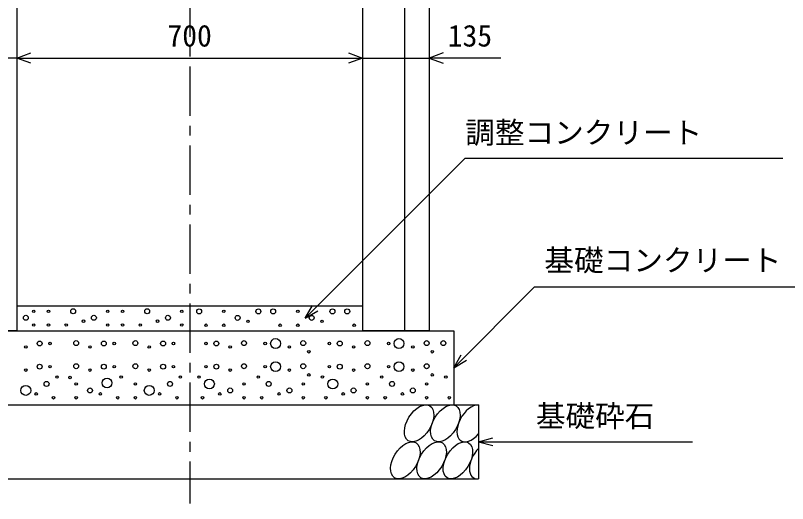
# Model space of a CAD drawing. Units: millimetres, scale not verified. Extents: x -16800 to 16800, y -5940 to 5940.
# Drawn here: x 14047 to 15611, y 1940 to 2928 of the extents above; entities that cross this region are included whole.
import ezdxf
from ezdxf.enums import TextEntityAlignment as Align

# ---------------------------------------------------------------- set-up
doc = ezdxf.new("R2010")
doc.units = ezdxf.units.MM
doc.header["$LTSCALE"] = 20
doc.linetypes.add('CHAIN1', pattern=[8, 5, -1, 1, -1])
for name, color, linetype, lineweight in [('0-0_DIM', 7, 'Continuous', 25), ('0-2_HATCH', 6, 'Continuous', 25), ('0-5_OUTLINE', 3, 'Continuous', 25)]:
    doc.layers.add(name, color=color, linetype=linetype, lineweight=lineweight)
doc.styles.add('ＭＳ ゴシック', font='')
doc.styles.get('ＭＳ ゴシック').set_extended_font_data('MS Gothic')

msp = doc.modelspace()

# ---------------------------------------------------------------- linework, layer by layer
at = {"layer": '0-0_DIM', "linetype": 'CHAIN1'}
msp.add_line((14400, 3624.66), (14400, 1939.66), dxfattribs=at)
at = {"layer": '0-0_DIM'}
for p, q in [((14050, 2841.71), (13965, 2841.71)), ((14050, 2841.71), (14750, 2841.71)), ((14750, 2841.71), (14885, 2841.71)), ((15030.1, 2841.71), (14885, 2841.71)), ((15098.65, 2378.32), (14935, 2214.66)), ((15098.65, 2378.32), (15745.53, 2378.32)), ((14633.82, 2314.66), (14648.82, 2340.64)), ((14633.82, 2314.66), (14659.8, 2329.66)), ((14935, 2214.66), (14950, 2240.64)), ((14935, 2214.66), (14960.98, 2229.66)), ((14985, 2064.66), (15013.98, 2072.43)), ((14985, 2064.66), (15418.31, 2064.66)), ((14985, 2064.66), (15013.98, 2056.9))]:
    msp.add_line(p, q, dxfattribs=at)
for points in [[(14078.19, 2831.45), (14050, 2841.71), (14078.19, 2851.97)], [(14721.81, 2851.97), (14750, 2841.71), (14721.81, 2831.45)], [(14913.19, 2851.97), (14885, 2841.71), (14913.19, 2831.45)], [(14633.82, 2314.66), (14958.29, 2639.13), (15601.84, 2639.13)]]:
    msp.add_lwpolyline(points, dxfattribs=at)
at = {"layer": '0-2_HATCH'}
for centre, radius in [((14083.97, 2328.97), 2.5), ((14113.97, 2328.97), 2.5), ((14163.88, 2328.97), 5), ((14233.97, 2328.97), 2.5), ((14263.97, 2328.97), 2.5), ((14313.88, 2328.97), 5), ((14383.97, 2328.97), 2.5), ((14419.14, 2328.69), 5), ((14469.04, 2328.69), 2.5), ((14539.14, 2328.69), 5), ((14569.14, 2328.69), 5), ((14619.04, 2328.69), 2.5), ((14689.14, 2328.69), 5), ((14719.14, 2328.69), 5), ((14068.08, 2315.84), 5), ((14205.93, 2315.84), 5), ((14355.93, 2315.84), 5), ((14497.08, 2315.56), 5), ((14647.08, 2315.56), 5), ((14083.97, 2300.96), 2.5), ((14113.97, 2300.96), 2.5), ((14149.86, 2300.96), 2.5), ((14184.9, 2308.84), 2.5), ((14233.97, 2300.96), 2.5), ((14263.97, 2300.96), 2.5), ((14299.86, 2300.96), 2.5), ((14334.9, 2308.84), 2.5), ((14383.97, 2300.96), 2.5), ((14433.15, 2300.68), 2.5), ((14469.04, 2300.68), 2.5), ((14518.11, 2308.55), 2.5), ((14583.15, 2300.68), 2.5), ((14619.04, 2300.68), 2.5), ((14668.11, 2308.55), 2.5), ((14733.15, 2300.68), 2.5), ((14096.04, 2263.64), 5), ((14169.97, 2264.51), 5), ((14226.04, 2263.64), 5), ((14289.97, 2264.51), 5), ((14346.04, 2263.64), 5), ((14453.96, 2263.64), 5), ((14510.03, 2264.51), 5), ((14573.96, 2263.64), 10), ((14630.03, 2264.51), 5), ((14703.96, 2263.64), 5), ((14760.03, 2264.51), 5), ((14823.96, 2263.64), 10), ((14880.03, 2264.51), 5), ((14913.9, 2264.51), 5), ((14068.01, 2256.64), 2.5), ((14117.07, 2263.64), 2.5), ((14198.01, 2256.64), 2.5), ((14247.07, 2263.64), 2.5), ((14318.01, 2256.64), 2.5), ((14367.07, 2263.64), 2.5), ((14432.93, 2263.64), 2.5), ((14481.99, 2256.64), 2.5), ((14552.93, 2263.64), 2.5), ((14601.99, 2256.64), 2.5), ((14682.93, 2263.64), 2.5), ((14731.99, 2256.64), 2.5), ((14802.93, 2263.64), 2.5), ((14851.99, 2256.64), 2.5), ((14641.37, 2246.95), 2.5), ((14891.37, 2246.95), 2.5), ((14096.04, 2216.84), 5), ((14169.97, 2217.71), 5), ((14226.04, 2216.84), 5), ((14289.97, 2217.71), 5), ((14346.04, 2216.84), 5), ((14453.96, 2216.84), 5), ((14510.03, 2217.71), 5), ((14573.96, 2216.84), 10), ((14630.03, 2217.71), 5), ((14703.96, 2216.84), 5), ((14760.03, 2217.71), 5), ((14823.96, 2216.84), 10), ((14880.03, 2217.71), 5), ((14068.01, 2209.84), 2.5), ((14117.07, 2216.84), 2.5), ((14198.01, 2209.84), 2.5), ((14247.07, 2216.84), 2.5), ((14318.01, 2209.84), 2.5), ((14367.07, 2216.84), 2.5), ((14432.93, 2216.84), 2.5), ((14481.99, 2209.84), 2.5), ((14552.93, 2216.84), 2.5), ((14601.99, 2209.84), 2.5), ((14682.93, 2216.84), 2.5), ((14731.99, 2209.84), 2.5), ((14802.93, 2216.84), 2.5), ((14851.99, 2209.84), 2.5), ((14131.09, 2195.83), 2.5), ((14157.55, 2194.92), 2.5), ((14232.58, 2183.83), 10), ((14261.09, 2195.83), 2.5), ((14381.09, 2195.83), 2.5), ((14418.91, 2195.83), 2.5), ((14439.94, 2181.82), 10), ((14538.91, 2195.83), 2.5), ((14641.37, 2200.15), 2.5), ((14668.91, 2195.83), 2.5), ((14689.94, 2181.82), 10), ((14788.91, 2195.83), 2.5), ((14891.37, 2200.15), 2.5), ((14918.91, 2195.83), 2.5), ((14068.01, 2168.69), 10), ((14110.06, 2181.82), 5), ((14169.97, 2181.82), 2.5), ((14289.97, 2181.82), 2.5), ((14318.01, 2168.69), 10), ((14360.06, 2181.82), 5), ((14510.03, 2181.82), 2.5), ((14559.94, 2181.82), 5), ((14630.03, 2181.82), 2.5), ((14760.03, 2181.82), 2.5), ((14809.94, 2181.82), 5), ((14880.03, 2181.82), 2.5), ((14089.03, 2161.69), 2.5), ((14198.01, 2168.69), 5), ((14219.03, 2161.69), 2.5), ((14339.03, 2161.69), 2.5), ((14460.97, 2161.69), 2.5), ((14481.99, 2168.69), 5), ((14580.97, 2161.69), 2.5), ((14601.99, 2168.69), 5), ((14710.97, 2161.69), 2.5), ((14731.99, 2168.69), 5), ((14830.97, 2161.69), 2.5), ((14851.99, 2168.69), 5), ((14124.08, 2153.81), 2.5), ((14169.97, 2153.81), 2.5), ((14254.08, 2153.81), 2.5), ((14289.97, 2153.81), 2.5), ((14374.08, 2153.81), 2.5), ((14425.92, 2153.81), 2.5), ((14510.03, 2153.81), 2.5), ((14545.92, 2153.81), 2.5), ((14630.03, 2153.81), 2.5), ((14675.92, 2153.81), 2.5), ((14760.03, 2153.81), 2.5), ((14795.92, 2153.81), 2.5), ((14880.03, 2153.81), 2.5), ((14925.92, 2153.81), 2.5)]:
    msp.add_circle(centre, radius, dxfattribs=at)
for centre in [(14864.72, 2102.14), (14917.93, 2102.14), (14836.84, 2027.15), (14890.04, 2027.15), (14943.25, 2027.15)]:
    msp.add_ellipse(centre, major_axis=(21.81, 35.31), ratio=0.5792, dxfattribs=at)
for centre, start_param, end_param in [((14971.14, 2102.14), 0.3357715, 4.4411806), ((14996.46, 2027.15), 1.2110787, 3.5658734)]:
    msp.add_ellipse(centre, major_axis=(21.81, 35.31), ratio=0.5792, start_param=start_param, end_param=end_param, dxfattribs=at)
at = {"layer": '0-5_OUTLINE'}
for p, q in [((14885, 3559.66), (14885, 2289.66)), ((14835, 3319.66), (14835, 2289.66)), ((14050, 3239.66), (14050, 2289.66)), ((14750, 3239.66), (14750, 2289.66)), ((14050, 2339.66), (14750, 2339.66)), ((13865, 2289.66), (14935, 2289.66)), ((14050, 2289.66), (13915, 2289.66)), ((14885, 2289.66), (14750, 2289.66)), ((14935, 2289.66), (14935, 2139.66)), ((13815, 2139.66), (14985, 2139.66)), ((14985, 2139.66), (14985, 1989.66)), ((13815, 1989.66), (14985, 1989.66))]:
    msp.add_line(p, q, dxfattribs=at)

# ---------------------------------------------------------------- texts
at = {"layer": '0-0_DIM', "style": 'ＭＳ ゴシック'}
for s, p in [('700', (14355, 2851.71)), ('135', (14922.81, 2851.71)), ('調整コンクリート', (14958.29, 2655.55)), ('基礎コンクリート', (15118.65, 2397.05)), ('基礎砕石', (15101.32, 2081.83))]:
    msp.add_text(s, height=43.99, dxfattribs=at).set_placement(p, align=Align.BOTTOM_LEFT)

doc.saveas('drawing.dxf')
